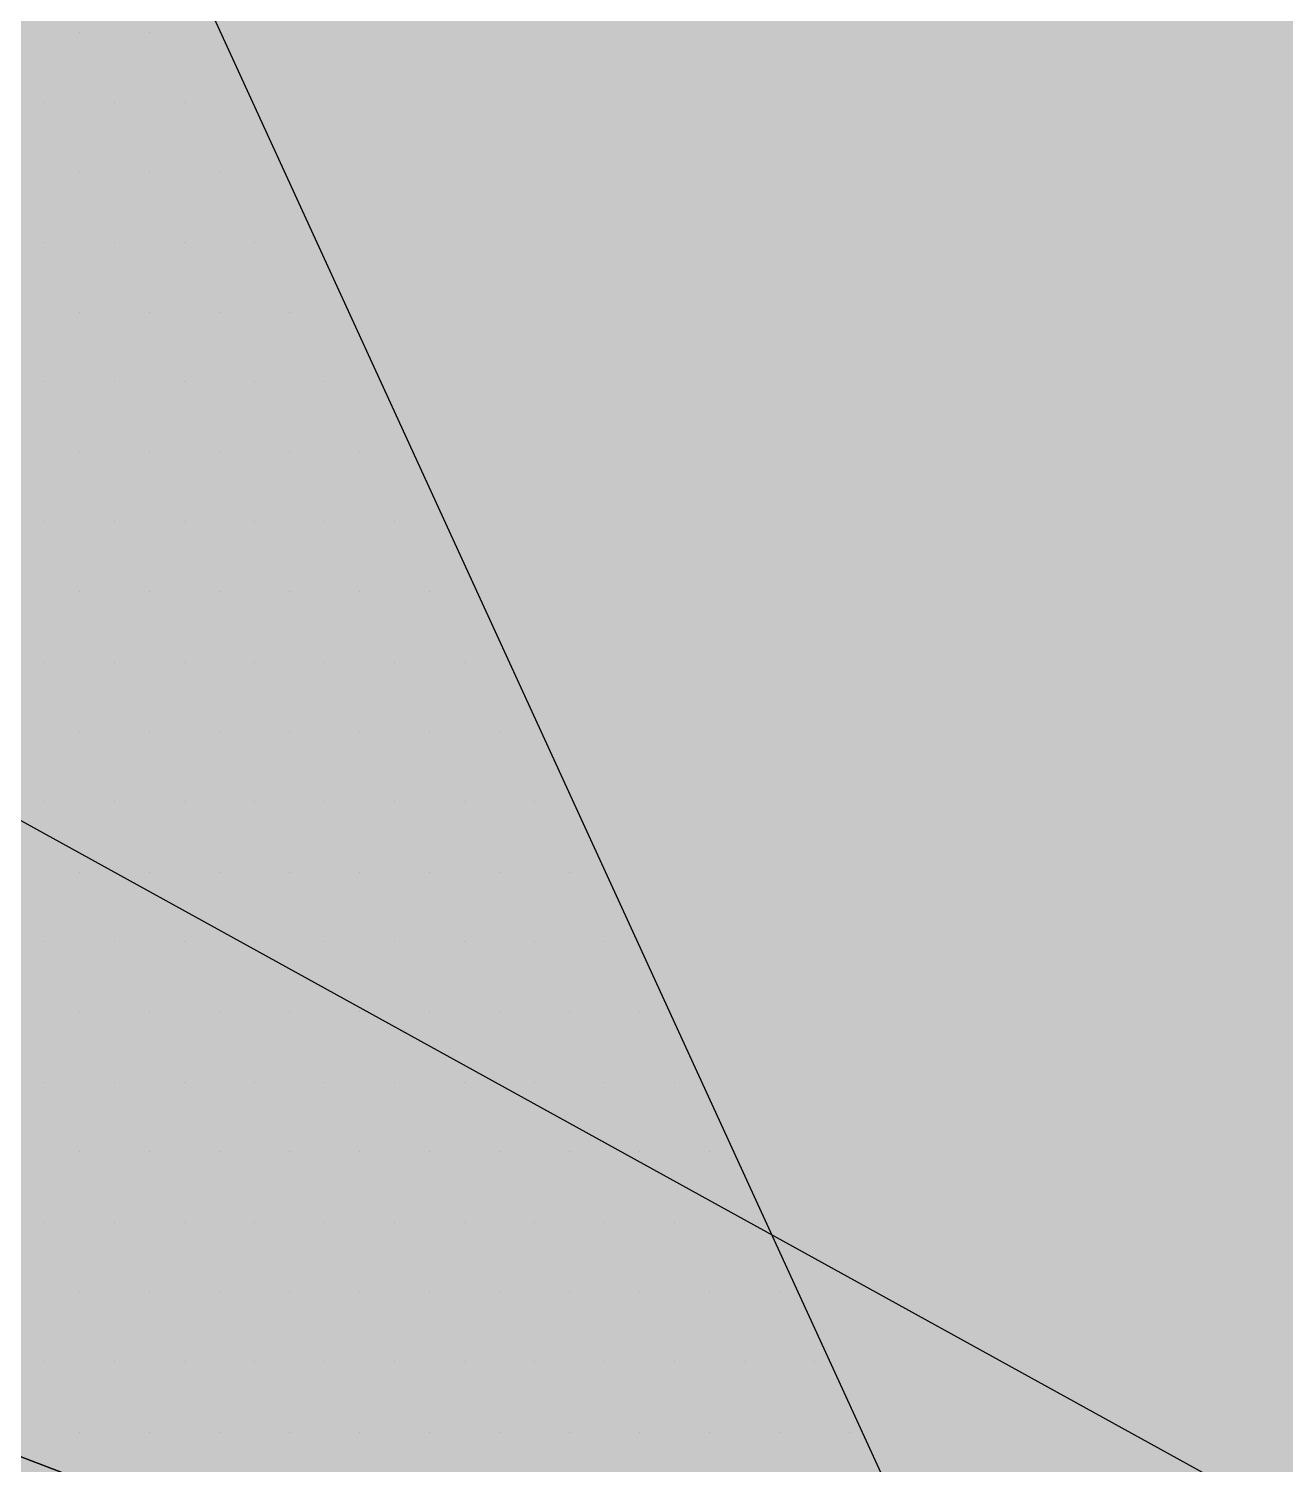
# Paper-space layout 'Layout1' of a CAD drawing. Extents: x -43 to 2298, y -18 to 768.
# Drawn here: x 743.736 to 744.724, y 379.872 to 381.001 of the extents above; entities that cross this region are included whole.
import ezdxf

# ---------------------------------------------------------------- set-up
doc = ezdxf.new("R2010")
doc.units = 0
doc.header["$LTSCALE"] = 2
doc.linetypes.add('CACHEX2', pattern=[0.75, 0.5, -0.25])
doc.layers.add('CARTOUCHE', color=7, linetype='Continuous')
doc.layers.add('LOGO', color=7, linetype='Continuous')

# ---------------------------------------------------------------- blocks, each defined once
blk = doc.blocks.new('A$C715108E3')
at = {"layer": 'LOGO', "color": 131}
for p, q in [((3.5564, -14.7076), (3.5564, -14.7076)), ((3.6486, -14.7076), (3.6486, -14.7076)), ((3.7404, -14.7076), (3.7404, -14.7076)), ((3.511, -14.7991), (3.511, -14.7991)), ((3.6028, -14.7991), (3.6028, -14.7991)), ((3.6943, -14.7991), (3.6943, -14.7991)), ((3.5564, -14.8905), (3.5564, -14.8905)), ((3.6486, -14.8905), (3.6486, -14.8905)), ((3.7404, -14.8905), (3.7404, -14.8905)), ((3.511, -14.9827), (3.511, -14.9827)), ((3.6028, -14.9827), (3.6028, -14.9827)), ((3.6943, -14.9827), (3.6943, -14.9827)), ((3.7861, -14.9827), (3.7861, -14.9827)), ((3.5564, -15.0742), (3.5564, -15.0742)), ((3.6486, -15.0742), (3.6486, -15.0742)), ((3.7404, -15.0742), (3.7404, -15.0742)), ((3.8317, -15.0742), (3.8317, -15.0742)), ((3.511, -15.1655), (3.511, -15.1655)), ((3.6028, -15.1655), (3.6028, -15.1655)), ((3.6943, -15.1655), (3.6943, -15.1655)), ((3.7861, -15.1655), (3.7861, -15.1655)), ((3.878, -15.1655), (3.878, -15.1655)), ((3.5564, -15.2579), (3.5564, -15.2579)), ((3.6486, -15.2579), (3.6486, -15.2579)), ((3.7404, -15.2579), (3.7404, -15.2579)), ((3.8317, -15.2579), (3.8317, -15.2579)), ((3.9237, -15.2579), (3.9237, -15.2579)), ((3.511, -15.3493), (3.511, -15.3493)), ((3.6028, -15.3493), (3.6028, -15.3493)), ((3.6943, -15.3493), (3.6943, -15.3493)), ((3.7861, -15.3493), (3.7861, -15.3493)), ((3.878, -15.3493), (3.878, -15.3493)), ((3.9694, -15.3493), (3.9694, -15.3493)), ((3.5564, -15.4406), (3.5564, -15.4406)), ((3.6486, -15.4406), (3.6486, -15.4406)), ((3.7404, -15.4406), (3.7404, -15.4406)), ((3.8317, -15.4406), (3.8317, -15.4406)), ((3.9237, -15.4406), (3.9237, -15.4406)), ((4.0155, -15.4406), (4.0155, -15.4406)), ((3.511, -15.5332), (3.511, -15.5332)), ((3.6028, -15.5332), (3.6028, -15.5332)), ((3.6943, -15.5332), (3.6943, -15.5332)), ((3.7861, -15.5332), (3.7861, -15.5332)), ((3.878, -15.5332), (3.878, -15.5332)), ((3.9694, -15.5332), (3.9694, -15.5332)), ((4.0612, -15.5332), (4.0612, -15.5332)), ((3.5564, -15.6246), (3.5564, -15.6246)), ((3.6486, -15.6246), (3.6486, -15.6246)), ((3.7404, -15.6246), (3.7404, -15.6246)), ((3.8317, -15.6246), (3.8317, -15.6246)), ((3.9237, -15.6246), (3.9237, -15.6246)), ((4.0155, -15.6246), (4.0155, -15.6246)), ((4.107, -15.6246), (4.107, -15.6246)), ((3.511, -15.7159), (3.511, -15.7159)), ((3.6028, -15.7159), (3.6028, -15.7159)), ((3.6943, -15.7159), (3.6943, -15.7159)), ((3.7861, -15.7159), (3.7861, -15.7159)), ((3.878, -15.7159), (3.878, -15.7159)), ((3.9694, -15.7159), (3.9694, -15.7159)), ((4.0612, -15.7159), (4.0612, -15.7159)), ((4.1531, -15.7159), (4.1531, -15.7159)), ((3.5564, -15.8083), (3.5564, -15.8083)), ((3.6486, -15.8083), (3.6486, -15.8083)), ((3.7404, -15.8083), (3.7404, -15.8083)), ((3.8317, -15.8083), (3.8317, -15.8083)), ((3.9237, -15.8083), (3.9237, -15.8083)), ((4.0155, -15.8083), (4.0155, -15.8083)), ((4.107, -15.8083), (4.107, -15.8083)), ((4.1988, -15.8083), (4.1988, -15.8083)), ((3.511, -15.8994), (3.511, -15.8994)), ((3.6028, -15.8994), (3.6028, -15.8994)), ((3.6943, -15.8994), (3.6943, -15.8994)), ((3.7861, -15.8994), (3.7861, -15.8994)), ((3.878, -15.8994), (3.878, -15.8994)), ((3.9694, -15.8994), (3.9694, -15.8994)), ((4.0612, -15.8994), (4.0612, -15.8994)), ((4.1531, -15.8994), (4.1531, -15.8994)), ((4.2445, -15.8994), (4.2445, -15.8994)), ((3.5564, -15.991), (3.5564, -15.991)), ((3.6486, -15.991), (3.6486, -15.991)), ((3.7404, -15.991), (3.7404, -15.991)), ((3.8317, -15.991), (3.8317, -15.991)), ((3.9237, -15.991), (3.9237, -15.991)), ((4.0155, -15.991), (4.0155, -15.991)), ((4.107, -15.991), (4.107, -15.991)), ((4.1988, -15.991), (4.1988, -15.991)), ((4.2906, -15.991), (4.2906, -15.991)), ((3.511, -16.0834), (3.511, -16.0834)), ((3.6028, -16.0834), (3.6028, -16.0834)), ((3.6943, -16.0834), (3.6943, -16.0834)), ((3.7861, -16.0834), (3.7861, -16.0834)), ((3.878, -16.0834), (3.878, -16.0834)), ((3.9694, -16.0834), (3.9694, -16.0834)), ((4.0612, -16.0834), (4.0612, -16.0834)), ((4.1531, -16.0834), (4.1531, -16.0834)), ((4.2445, -16.0834), (4.2445, -16.0834)), ((4.3364, -16.0834), (4.3364, -16.0834)), ((3.5564, -16.1747), (3.5564, -16.1747)), ((3.6486, -16.1747), (3.6486, -16.1747)), ((3.7404, -16.1747), (3.7404, -16.1747)), ((3.8317, -16.1747), (3.8317, -16.1747)), ((3.9237, -16.1747), (3.9237, -16.1747)), ((4.0155, -16.1747), (4.0155, -16.1747)), ((4.107, -16.1747), (4.107, -16.1747)), ((4.1988, -16.1747), (4.1988, -16.1747)), ((4.2906, -16.1747), (4.2906, -16.1747)), ((4.3827, -16.1747), (4.3827, -16.1747)), ((3.511, -16.2675), (3.511, -16.2675)), ((3.6028, -16.2675), (3.6028, -16.2675)), ((3.6943, -16.2675), (3.6943, -16.2675)), ((3.7861, -16.2675), (3.7861, -16.2675)), ((3.878, -16.2675), (3.878, -16.2675)), ((3.9694, -16.2675), (3.9694, -16.2675)), ((4.0612, -16.2675), (4.0612, -16.2675)), ((4.1531, -16.2675), (4.1531, -16.2675)), ((4.2445, -16.2675), (4.2445, -16.2675)), ((4.3364, -16.2675), (4.3364, -16.2675)), ((4.4282, -16.2675), (4.4282, -16.2675)), ((3.5564, -16.3587), (3.5564, -16.3587)), ((3.6486, -16.3587), (3.6486, -16.3587)), ((3.7404, -16.3587), (3.7404, -16.3587)), ((3.8317, -16.3587), (3.8317, -16.3587)), ((3.9237, -16.3587), (3.9237, -16.3587)), ((4.0155, -16.3587), (4.0155, -16.3587)), ((4.107, -16.3587), (4.107, -16.3587)), ((4.1988, -16.3587), (4.1988, -16.3587)), ((4.2906, -16.3587), (4.2906, -16.3587)), ((4.3827, -16.3587), (4.3827, -16.3587)), ((4.4739, -16.3587), (4.4739, -16.3587)), ((3.511, -16.45), (3.511, -16.45)), ((3.6028, -16.45), (3.6028, -16.45)), ((3.6943, -16.45), (3.6943, -16.45)), ((3.7861, -16.45), (3.7861, -16.45)), ((3.878, -16.45), (3.878, -16.45)), ((3.9694, -16.45), (3.9694, -16.45)), ((4.0612, -16.45), (4.0612, -16.45)), ((4.1531, -16.45), (4.1531, -16.45)), ((4.2445, -16.45), (4.2445, -16.45)), ((4.3364, -16.45), (4.3364, -16.45)), ((4.4282, -16.45), (4.4282, -16.45)), ((4.5202, -16.45), (4.5202, -16.45)), ((3.5564, -16.5424), (3.5564, -16.5424)), ((3.6486, -16.5424), (3.6486, -16.5424)), ((3.7404, -16.5424), (3.7404, -16.5424)), ((3.8317, -16.5424), (3.8317, -16.5424)), ((3.9237, -16.5424), (3.9237, -16.5424)), ((4.0155, -16.5424), (4.0155, -16.5424)), ((4.107, -16.5424), (4.107, -16.5424)), ((4.1988, -16.5424), (4.1988, -16.5424)), ((4.2906, -16.5424), (4.2906, -16.5424)), ((4.3827, -16.5424), (4.3827, -16.5424)), ((4.4739, -16.5424), (4.4739, -16.5424)), ((4.5659, -16.5424), (4.5659, -16.5424))]:
    blk.add_line(p, q, dxfattribs=at)
blk.add_lwpolyline([(0.2166, -18.8242), (-0.4061, -17.3082), (1.2857, -17.5115), (0.9202, -16.4826), (-0.461, -13.5406), (1.4536, -13.7453), (4.032, -19.4344), (5.206, -17.903), (3.3935, -13.9486), (6.3293, -14.2803), (6.4311, -12.6478), (3.5725, -12.29), (6.1505, -8.6671), (5.6155, -6.8715), (1.6586, -12.1279), (-1.9407, -12.0256)], dxfattribs=at)
blk = doc.blocks.new('A$C581E6685')
at = {"layer": 'LOGO'}
for color, points in [(32, [(-39.8519, 24.2064), (-37.1498, 25.5201), (-23.2602, 17.8548)]), (40, [(-39.8519, 24.2064), (-23.2602, 17.8548), (-38.5844, 21.5046)])]:
    blk.add_hatch(color=color, dxfattribs=at).paths.add_polyline_path(points)
at = {"layer": 'LOGO', "color": 32}
blk.add_lwpolyline([(-39.8519, 24.2064), (-37.1498, 25.5201), (-23.2602, 17.8559)], close=True, dxfattribs=at)
at = {"layer": 'LOGO', "color": 40}
blk.add_lwpolyline([(-39.8519, 24.2064), (-23.2602, 17.8559), (-38.584, 21.5046)], close=True, dxfattribs=at)
at = {"layer": 'LOGO', "color": 32, "linetype": 'CACHEX2', "ltscale": 1.5}
blk.add_ellipse((-38.0538, 23.8138), major_axis=(-19.0311, -3.534), ratio=0.590567, dxfattribs=at)
at = {"layer": 'LOGO', "color": 32}
blk.add_ellipse((-37.6144, 23.8499), major_axis=(-13.5768, -4.2839), ratio=0.791971, dxfattribs=at)
at = {"layer": 'CARTOUCHE'}
blk.add_blockref('A$C715108E3', (-31.6739, 36.3189), dxfattribs=at)
blk = doc.blocks.new('miniLogo')
at = {"layer": 'CARTOUCHE', "true_color": 0xffffff}
h = blk.add_hatch(color=7, dxfattribs=at)
h.dxf.hatch_style = 1
edge = h.paths.add_edge_path()
edge.add_spline(control_points=[(960.7415, 27.4251), (960.7415, 16.5339), (960.7415, 5.6427), (960.7415, 1.8027), (964.5815, 1.8027), (1010.1208, 1.8027), (1055.66, 1.8027), (1059.5, 1.8027), (1059.5, 5.6427), (1059.5, 16.5339), (1059.5, 27.4251), (1059.5, 31.2651), (1055.66, 31.2651), (1010.1208, 31.2651), (964.5815, 31.2651), (960.7415, 31.2651), (960.7415, 27.4251)], knot_values=[0, 0, 0, 1, 1, 2.570796, 2.570796, 3.570796, 3.570796, 5.141593, 5.141593, 6.141593, 6.141593, 7.712389, 7.712389, 8.712389, 8.712389, 10.283185, 10.283185, 10.283185], weights=[1, 1, 1, 0.707107, 1, 1, 1, 0.707107, 1, 1, 1, 0.707107, 1, 1, 1, 0.707107, 1], degree=2, periodic=0)
at = {"layer": 'CARTOUCHE'}
blk.add_rational_spline([(960.7415, 27.4251), (960.7415, 16.5339), (960.7415, 5.6427), (960.7415, 1.8027), (964.5815, 1.8027), (1010.1208, 1.8027), (1055.66, 1.8027), (1059.5, 1.8027), (1059.5, 5.6427), (1059.5, 16.5339), (1059.5, 27.4251), (1059.5, 31.2651), (1055.66, 31.2651), (1010.1208, 31.2651), (964.5815, 31.2651), (960.7415, 31.2651), (960.7415, 27.4251)], [1, 1, 1, 0.707106781187, 1, 1, 1, 0.707106781187, 1, 1, 1, 0.707106781187, 1, 1, 1, 0.707106781187, 1], degree=2, knots=[0, 0, 0, 1, 1, 2.570796, 2.570796, 3.570796, 3.570796, 5.141593, 5.141593, 6.141593, 6.141593, 7.712389, 7.712389, 8.712389, 8.712389, 10.283185, 10.283185, 10.283185], dxfattribs=at)
at = {"layer": 'CARTOUCHE', "xscale": 0.6, "yscale": 0.6, "zscale": 0.6}
blk.add_blockref('A$C581E6685', (998.0122, 3.1833), dxfattribs=at)

psp = doc.layouts.get("Layout1")

# ---------------------------------------------------------------- block references
at = {"layer": 'CARTOUCHE'}
psp.add_blockref('miniLogo', (-237.3663, 364.8484), dxfattribs=at)

doc.saveas('drawing.dxf')
